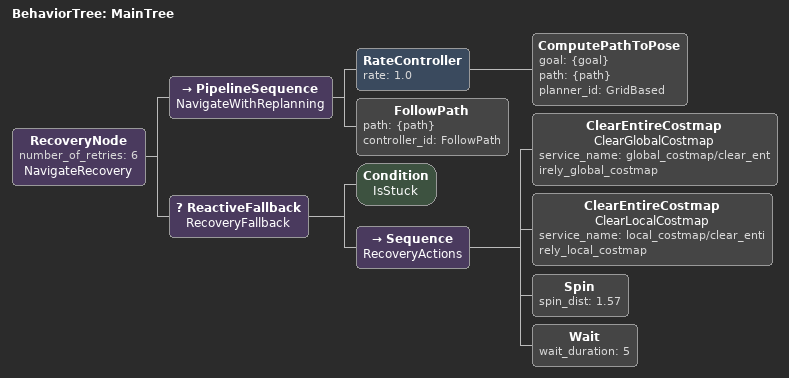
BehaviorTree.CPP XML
<!--
  This Behavior Tree replans the global path periodically at 1 Hz, and has
  recovery actions. Obtained from the official Nav2 package
-->
<root main_tree_to_execute="MainTree">
  <BehaviorTree ID="MainTree">
    <RecoveryNode number_of_retries="6" name="NavigateRecovery">
      <PipelineSequence name="NavigateWithReplanning">
        <RateController rate="1.0">
          <ComputePathToPose goal="{goal}" path="{path}" planner_id="GridBased"/>
        </RateController>
        <FollowPath path="{path}" controller_id="FollowPath"/>
      </PipelineSequence>
      <ReactiveFallback name="RecoveryFallback">
        <Condition name="IsStuck"/>
        <Sequence name="RecoveryActions">
          <ClearEntireCostmap name="ClearGlobalCostmap" service_name="global_costmap/clear_entirely_global_costmap"/>
          <ClearEntireCostmap name="ClearLocalCostmap" service_name="local_costmap/clear_entirely_local_costmap"/>
          <Spin spin_dist="1.57"/>
          <Wait wait_duration="5"/>
        </Sequence>
      </ReactiveFallback>
    </RecoveryNode>
  </BehaviorTree>
</root>
